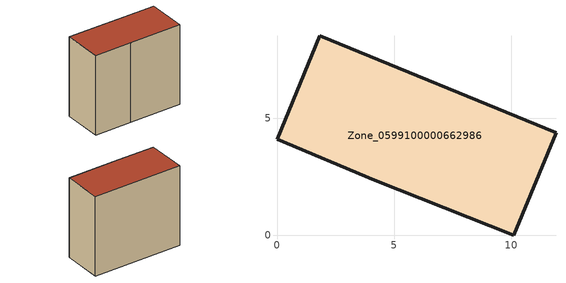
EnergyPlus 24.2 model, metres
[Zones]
Zone_0599100000662986
 floor ground (C_G): 1.83,8.51 11.9,4.38 10.11,0 4.18,2.35 0,4.09 z0
 wall outside (C_F): 11.9,4.38 1.83,8.51 0,4.09 4.18,2.35 10.11,0 11.9,4.38 z0:9.65
 roof outside (C_R): 10.11,0 11.9,4.38 1.83,8.51 0,4.09 4.18,2.35 z9.65
[BUILDING]
Pand.0599100000662986: North Axis=0; Terrain=City; Loads Convergence Tolerance Value=0.04; Temperature Convergence Tolerance Value=0.4; Solar Distribution=FullExterior; Maximum Number of Warmup Days=25; Minimum Number of Warmup Days=1
[Site:Location]
Rotterdam.The.Hague.AP_ZH_NLD Design_Conditions: Latitude=51.96; Longitude=4.45; Time Zone=1; Elevation=-4.5
[SITE:GROUNDTEMPERATURE:BUILDINGSURFACE]
18, 18, 18, 18, 18, 18, 18, 18, 18, 18, 18, 18
[MATERIAL] Thermal Absorptance=0.9; Solar Absorptance=0.7; Visible Absorptance=0.7
Name | Roughness | Thickness | Conductivity | Density | Specific Heat
G.TI.1946 | MediumSmooth | 0.15 | 1 | 540 | 1210
F.TI.1946 | Rough | 0.3 | 0.857143 | 1920 | 840
R.TI.1946 | MediumRough | 0.2 | 0.1 | 1500 | 1000
[CONSTRUCTION]
C_G: G.TI.1946
C_F: F.TI.1946
C_R: R.TI.1946
[ZONE]
Zone_0599100000662986: Type=1; Multiplier=1; Ceiling Height=Autocalculate; Volume=Autocalculate; Floor Area=autocalculate; Part of Total Floor Area=Yes
[ZONEINFILTRATION:DESIGNFLOWRATE]
Infil_Zone_0599100000662986: Zone or ZoneList or Space or SpaceList=Zone_0599100000662986; Schedule=AlwaysOn; Design Flow Rate Calculation Method=Flow/Area; Flow Rate per Floor Area=0.003; Constant Term Coefficient=1; Temperature Term Coefficient=0; Velocity Term Coefficient=0; Velocity Squared Term Coefficient=0
[HVACTEMPLATE:ZONE:IDEALLOADSAIRSYSTEM]
Zone_0599100000662986: Maximum Heating Supply Air Temperature=50; Minimum Cooling Supply Air Temperature=13; Maximum Heating Supply Air Humidity Ratio=0.0156; Minimum Cooling Supply Air Humidity Ratio=0.0077; Heating Limit=NoLimit; Cooling Limit=NoLimit; Dehumidification Control Type=ConstantSensibleHeatRatio; Cooling Sensible Heat Ratio=0.7; Dehumidification Setpoint=60; Humidification Control Type=None; Humidification Setpoint=30; Outdoor Air Method=None; Outdoor Air Flow Rate per Person=0.00944; Outdoor Air Flow Rate per Zone Floor Area=0; Outdoor Air Flow Rate per Zone=0; Demand Controlled Ventilation Type=None; Outdoor Air Economizer Type=NoEconomizer; Heat Recovery Type=None; Sensible Heat Recovery Effectiveness=0.7; Latent Heat Recovery Effectiveness=0.65
[ZONECONTROL:THERMOSTAT]
ThermostatControl_Zone_0599100000662986: Zone or ZoneList=Zone_0599100000662986; Control Type Schedule=DualSetpointControlType; Control 1=Thermostat_Zone_0599100000662986; Temperature Difference Between Cutout And Setpoint=0
[THERMOSTATSETPOINT:DUALSETPOINT]
Thermostat_Zone_0599100000662986: Heating Setpoint Temperature Schedule=HeatingSetpoint_Zone_0599100000662986; Cooling Setpoint Temperature Schedule=CoolingSetpoint_Zone_0599100000662986
[SCHEDULE:COMPACT]
HeatingSetpoint_Zone_0599100000662986: Through: 12/31, For: AllDays, Until: 24:00, 21
CoolingSetpoint_Zone_0599100000662986: Through: 12/31, For: AllDays, Until: 24:00, 24
DualSetpointControlType: Through: 12/31, For: AllDays, Until: 24:00, 4
AlwaysOn: Through: 12/31, For: AllDays, Until: 24:00, 1
